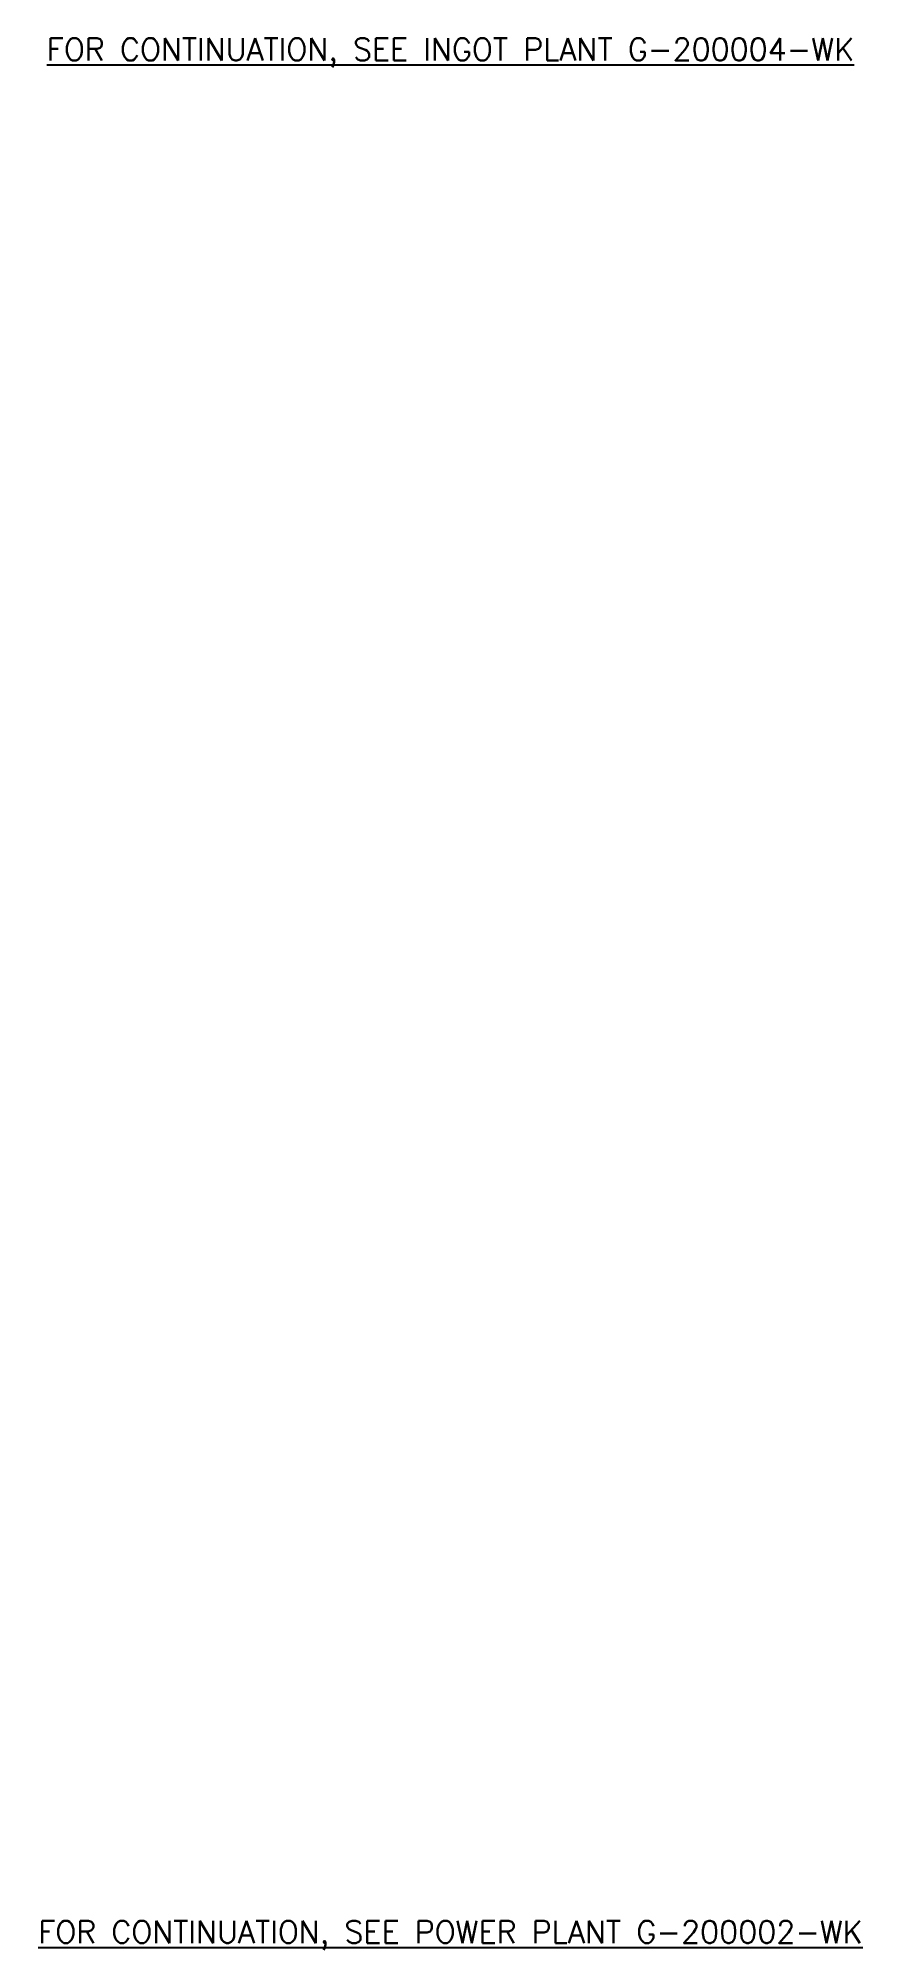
# Model space of a CAD drawing. Extents: x 56237 to 65155, y 21239 to 41917.
import ezdxf
from ezdxf.enums import TextEntityAlignment as Align

# ---------------------------------------------------------------- set-up
doc = ezdxf.new("R2010")
doc.units = 0
doc.header["$MEASUREMENT"] = 0
doc.layers.add('MATCHLINETEXT', color=1, linetype='CONTINUOUS')
doc.styles.add('SIMPLEX', font='SIMPLEX')

msp = doc.modelspace()

# ---------------------------------------------------------------- texts
at = {"layer": 'MATCHLINETEXT', "style": 'SIMPLEX'}
for s, p in [('%%uFOR CONTINUATION, SEE INGOT PLANT G-200004-WK', (60696, 41760)), ('%%uFOR CONTINUATION, SEE POWER PLANT G-200002-WK', (60696, 21396))]:
    msp.add_text(s, height=240, dxfattribs=at).set_placement(p, align=Align.MIDDLE)

doc.saveas('drawing.dxf')
